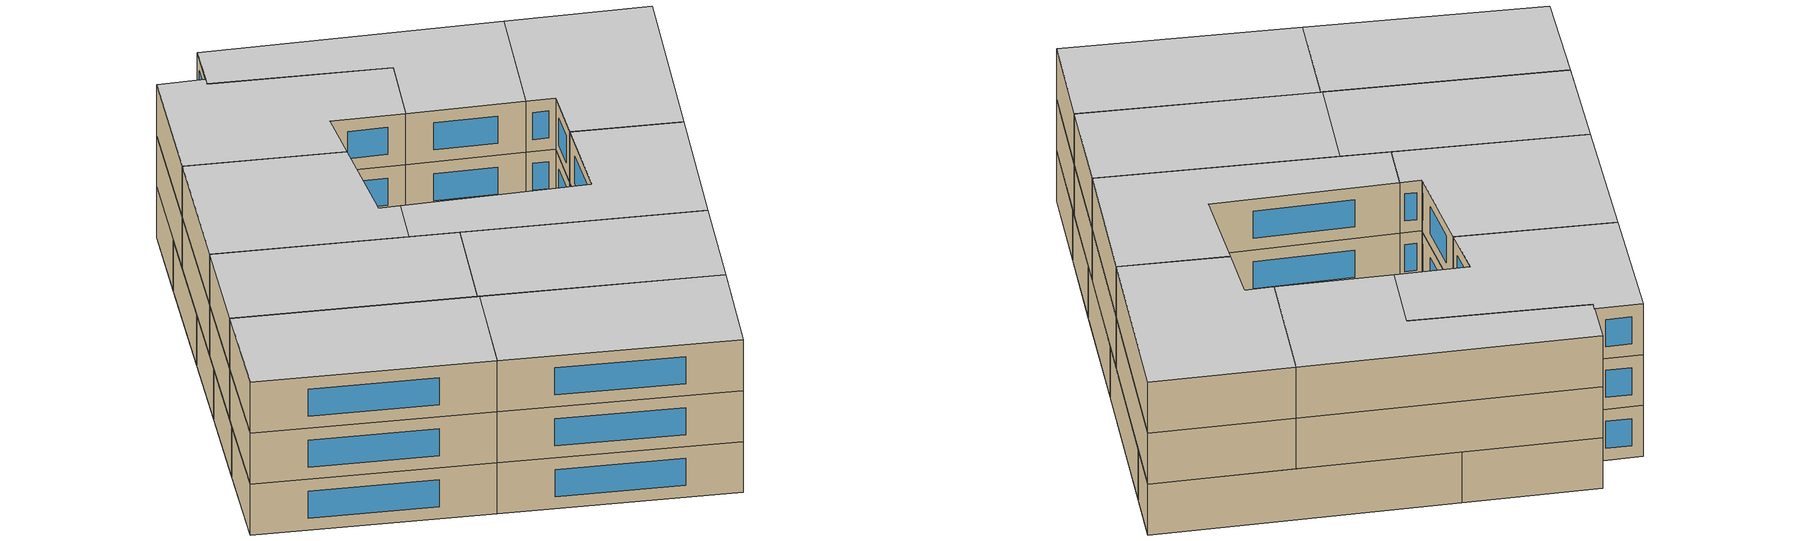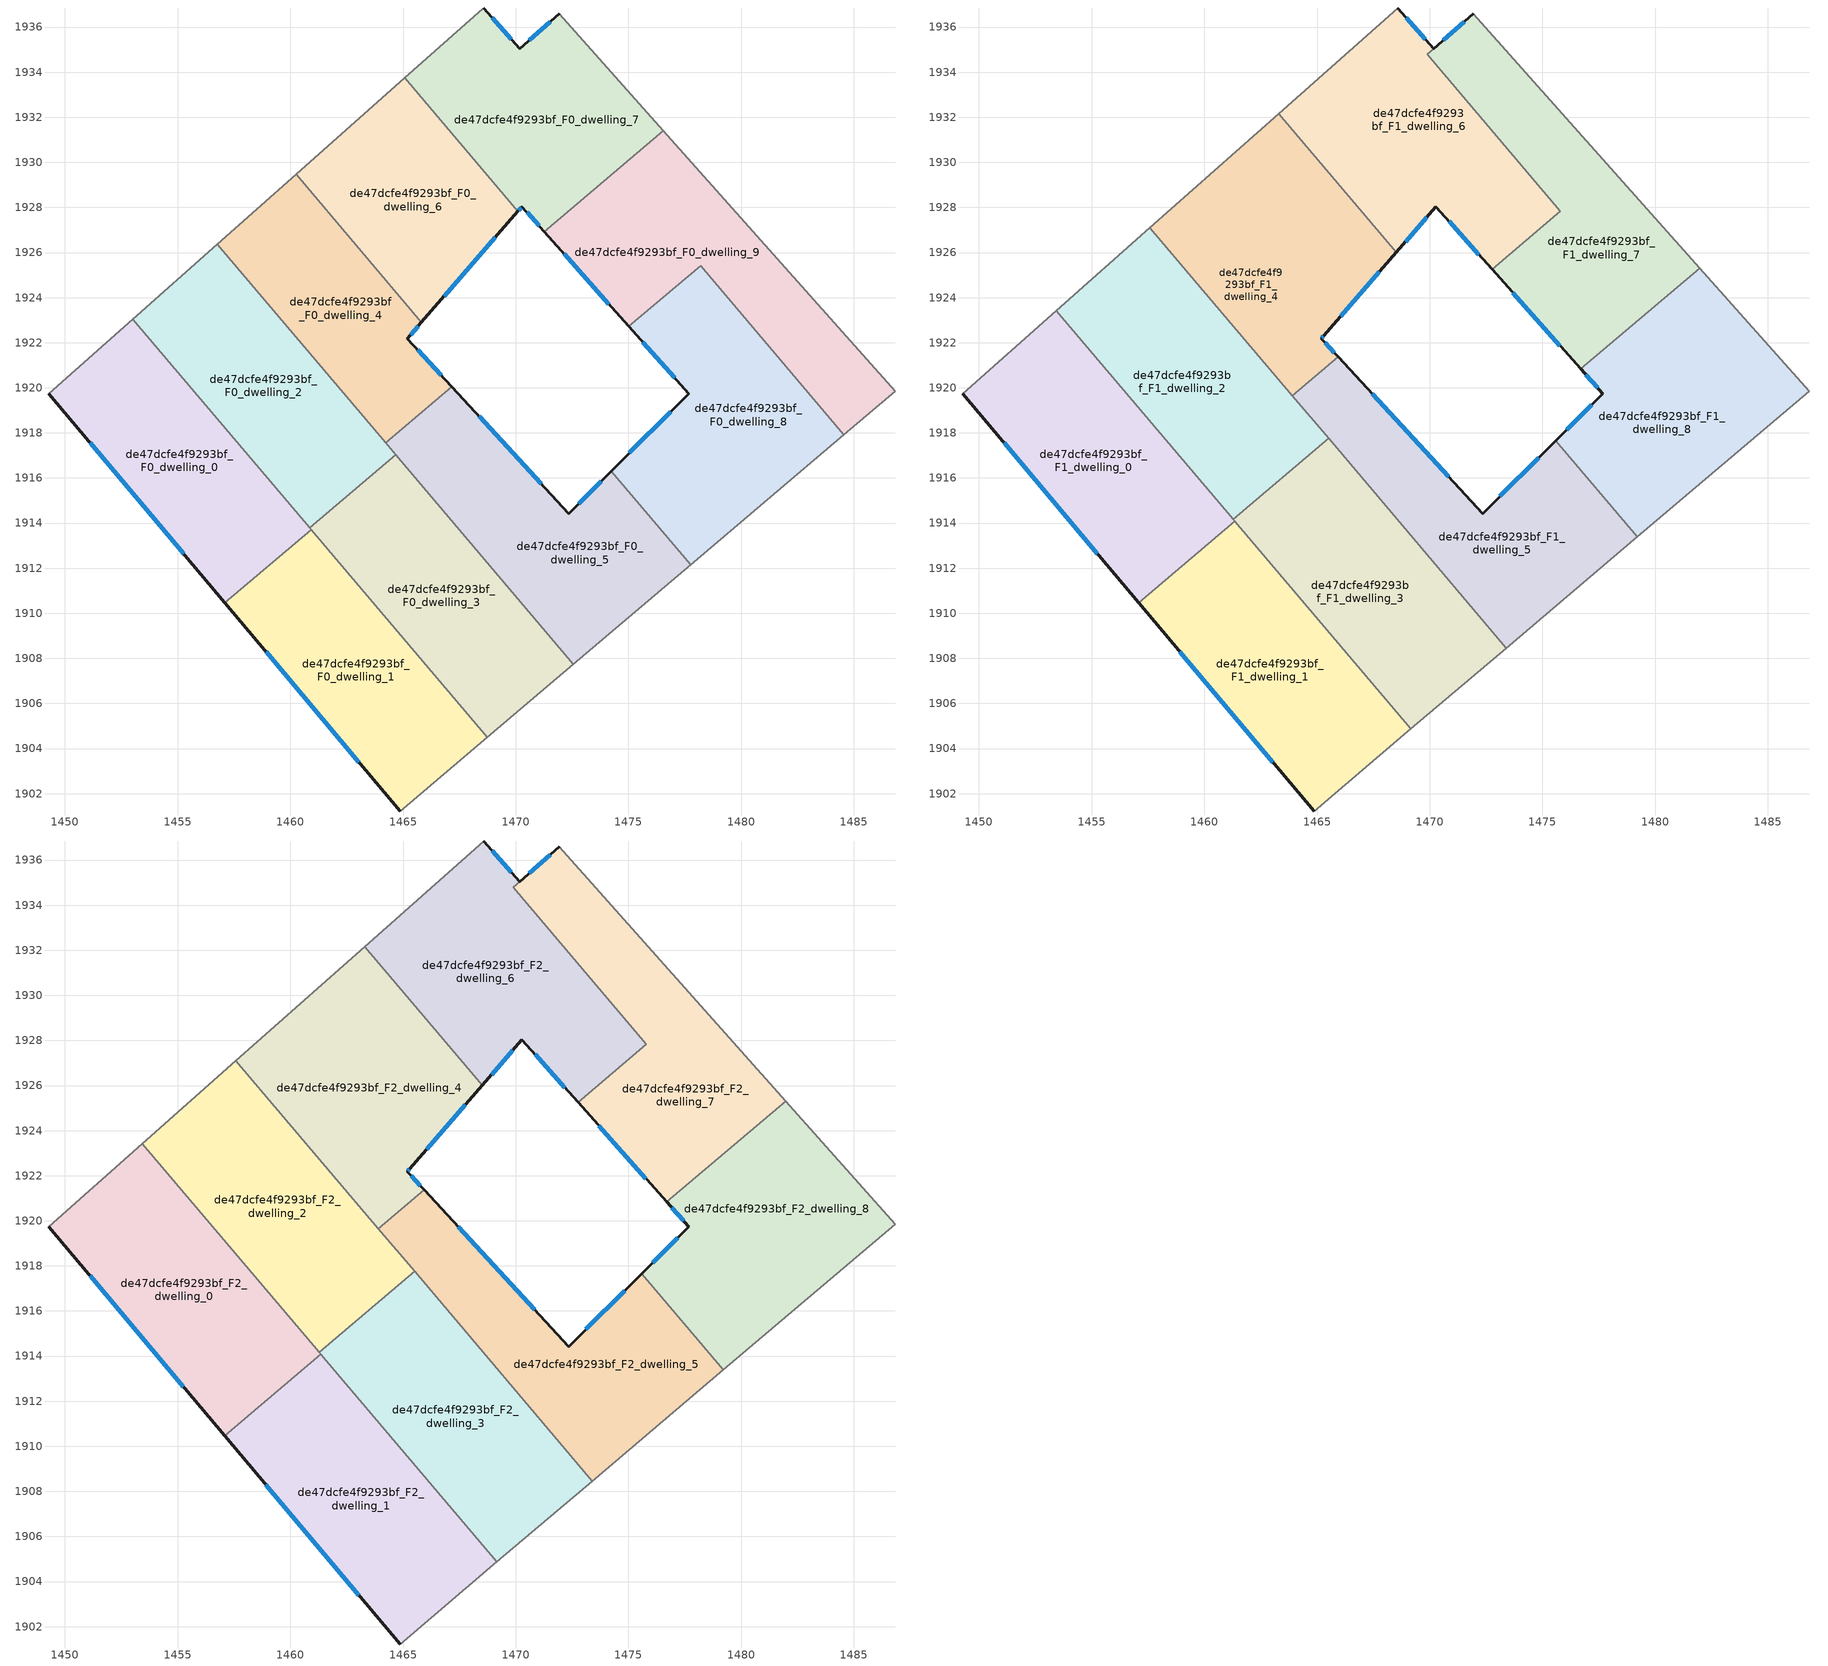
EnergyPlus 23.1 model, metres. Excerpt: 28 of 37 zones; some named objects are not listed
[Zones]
de47dcfe4f9293bf_F0_dwelling_0
 floor ground (EU_floor_Construction): 1453.02,1923.05 1460.93,1913.71 1457.1,1910.47 1449.3,1919.74 z0
 wall outside (EU_wall_Construction): 1449.3,1919.74 1457.1,1910.47 z0:3
 wall to de47dcfe4f9293bf_F0_dwelling_1 (EU_wall_Construction): 1457.1,1910.47 1460.93,1913.71 z0:3
 wall adiabatic (EU_wall_Construction): 1453.02,1923.05 1449.3,1919.74 z0:3
 wall to de47dcfe4f9293bf_F0_dwelling_2 (EU_wall_Construction): 1460.86,1913.8 1453.02,1923.05 z0:3
 wall to de47dcfe4f9293bf_F0_dwelling_3 (EU_wall_Construction): 1460.93,1913.71 1460.86,1913.8 z0:3
 window (EU_Window_Construction): 1451.13,1917.57 1455.27,1912.64 z0.7:2.3
de47dcfe4f9293bf_F0_dwelling_1
 floor ground (EU_floor_Construction): 1460.93,1913.71 1468.74,1904.51 1464.87,1901.23 1457.1,1910.47 z0
 wall outside (EU_wall_Construction): 1457.1,1910.47 1464.87,1901.23 z0:3
 wall adiabatic (EU_wall_Construction): 1464.87,1901.23 1468.74,1904.51 z0:3
 wall to de47dcfe4f9293bf_F0_dwelling_3 (EU_wall_Construction): 1468.74,1904.51 1460.93,1913.71 z0:3
 window (EU_Window_Construction): 1458.93,1908.3 1463.05,1903.4 z0.7:2.3
de47dcfe4f9293bf_F0_dwelling_2
 floor ground (EU_floor_Construction): 1456.76,1926.37 1464.67,1917.03 1460.86,1913.8 1453.02,1923.05 z0
 wall to de47dcfe4f9293bf_F0_dwelling_3 (EU_wall_Construction): 1460.86,1913.8 1464.67,1917.03 z0:3
 wall adiabatic (EU_wall_Construction): 1456.76,1926.37 1453.02,1923.05 z0:3
 wall to de47dcfe4f9293bf_F0_dwelling_4 (EU_wall_Construction): 1464.22,1917.56 1456.76,1926.37 z0:3
 wall to de47dcfe4f9293bf_F0_dwelling_5 (EU_wall_Construction): 1464.67,1917.03 1464.22,1917.56 z0:3
de47dcfe4f9293bf_F0_dwelling_3
 floor ground (EU_floor_Construction): 1464.67,1917.03 1472.55,1907.74 1468.74,1904.51 1460.86,1913.8 z0
 wall adiabatic (EU_wall_Construction): 1468.74,1904.51 1472.55,1907.74 z0:3
 wall to de47dcfe4f9293bf_F0_dwelling_5 (EU_wall_Construction): 1472.55,1907.74 1464.67,1917.03 z0:3
de47dcfe4f9293bf_F0_dwelling_4
 floor ground (EU_floor_Construction): 1465.82,1922.91 1465.19,1922.18 1467.16,1920.05 1464.22,1917.57 1456.76,1926.37 1460.26,1929.47 z0
 wall outside (EU_wall_Construction): 1467.16,1920.05 1465.19,1922.18 1465.82,1922.91 z0:3
 wall to de47dcfe4f9293bf_F0_dwelling_5 (EU_wall_Construction): 1464.22,1917.57 1467.16,1920.05 z0:3
 wall adiabatic (EU_wall_Construction): 1460.26,1929.47 1456.76,1926.37 z0:3
 wall to de47dcfe4f9293bf_F0_dwelling_6 (EU_wall_Construction): 1465.82,1922.91 1460.26,1929.47 z0:3
 window (EU_Window_Construction): 1465.34,1922.35 1465.67,1922.74 / 1466.69,1920.55 1465.65,1921.68 z0.7:2.3
de47dcfe4f9293bf_F0_dwelling_5
 floor ground (EU_floor_Construction): 1474.23,1916.31 1477.76,1912.16 1472.55,1907.74 1464.22,1917.57 1467.16,1920.05 1472.34,1914.42 z0
 wall outside (EU_wall_Construction): 1474.23,1916.31 1472.34,1914.42 1467.16,1920.05 z0:3
 wall to de47dcfe4f9293bf_F0_dwelling_8 (EU_wall_Construction): 1477.76,1912.16 1474.23,1916.31 z0:3
 wall adiabatic (EU_wall_Construction): 1472.55,1907.74 1477.76,1912.16 z0:3
 window (EU_Window_Construction): 1471.12,1915.74 1468.37,1918.73 / 1473.79,1915.87 1472.79,1914.87 z0.7:2.3
de47dcfe4f9293bf_F0_dwelling_6
 floor ground (EU_floor_Construction): 1465.08,1933.75 1470.1,1927.83 1465.82,1922.91 1460.26,1929.47 z0
 wall outside (EU_wall_Construction): 1465.82,1922.91 1470.1,1927.83 z0:3
 wall to de47dcfe4f9293bf_F0_dwelling_7 (EU_wall_Construction): 1470.1,1927.83 1465.08,1933.75 z0:3
 wall adiabatic (EU_wall_Construction): 1465.08,1933.75 1460.26,1929.47 z0:3
 window (EU_Window_Construction): 1466.82,1924.07 1469.09,1926.68 z0.7:2.3
 ceiling adiabatic (EU_roof_Construction): 1465.82,1922.91 1470.1,1927.83 1465.08,1933.75 1460.26,1929.47 z3
de47dcfe4f9293bf_F0_dwelling_7
 floor ground (EU_floor_Construction): 1471.93,1936.59 1476.55,1931.4 1471.27,1926.93 1470.28,1928.04 1470.1,1927.83 1465.08,1933.75 1468.54,1936.81 1468.57,1936.84 1470.19,1935.05 z0
 wall outside (EU_wall_Construction): 1471.93,1936.59 1470.19,1935.05 1468.57,1936.84 / 1470.1,1927.83 1470.28,1928.04 1471.27,1926.93 z0:3
 wall adiabatic (EU_wall_Construction): 1468.57,1936.84 1468.54,1936.81 1465.08,1933.75 / 1476.55,1931.4 1471.93,1936.59 z0:3
 wall to de47dcfe4f9293bf_F0_dwelling_9 (EU_wall_Construction): 1471.27,1926.93 1476.55,1931.4 z0:3
 window (EU_Window_Construction): 1469.81,1935.47 1468.95,1936.42 / 1471.52,1936.23 1470.6,1935.41 / 1470.51,1927.78 1471.04,1927.19 / 1470.14,1927.88 1470.23,1927.99 z0.7:2.3
de47dcfe4f9293bf_F0_dwelling_8
 floor ground (EU_floor_Construction): 1478.2,1925.42 1484.55,1917.92 1477.76,1912.16 1474.23,1916.31 1477.67,1919.74 1475.02,1922.72 z0
 wall outside (EU_wall_Construction): 1475.02,1922.72 1477.67,1919.74 1474.23,1916.31 z0:3
 wall to de47dcfe4f9293bf_F0_dwelling_9 (EU_wall_Construction): 1484.55,1917.92 1478.2,1925.42 1475.02,1922.72 z0:3
 wall adiabatic (EU_wall_Construction): 1477.76,1912.16 1484.55,1917.92 z0:3
 window (EU_Window_Construction): 1475.64,1922.02 1477.05,1920.44 / 1476.87,1918.93 1475.04,1917.12 z0.7:2.3
de47dcfe4f9293bf_F0_dwelling_9
 floor ground (EU_floor_Construction): 1476.55,1931.4 1486.82,1919.84 1484.55,1917.92 1478.2,1925.42 1475.02,1922.72 1471.27,1926.93 z0
 wall outside (EU_wall_Construction): 1471.27,1926.93 1475.02,1922.72 z0:3
 wall adiabatic (EU_wall_Construction): 1484.55,1917.92 1486.82,1919.84 1476.55,1931.4 z0:3
 window (EU_Window_Construction): 1472.15,1925.94 1474.14,1923.71 z0.7:2.3
de47dcfe4f9293bf_F1_dwelling_0
 floor to de47dcfe4f9293bf_F0_dwelling_0 (EU_floor_Construction): 1453.02,1923.05 1460.93,1913.72 1457.1,1910.47 1449.3,1919.74 z3
 floor to de47dcfe4f9293bf_F0_dwelling_2 (EU_floor_Construction): 1453.44,1923.42 1461.29,1914.16 1460.86,1913.8 1453.02,1923.05 z3
 floor to de47dcfe4f9293bf_F0_dwelling_3 (EU_floor_Construction): 1461.29,1914.16 1461.35,1914.08 1460.93,1913.72 1460.86,1913.8 z3
 wall outside (EU_wall_Construction): 1449.3,1919.74 1457.1,1910.47 z3:6
 wall to de47dcfe4f9293bf_F1_dwelling_1 (EU_wall_Construction): 1457.1,1910.47 1461.35,1914.08 z3:6
 wall adiabatic (EU_wall_Construction): 1453.44,1923.42 1449.3,1919.74 z3:6
 wall to de47dcfe4f9293bf_F1_dwelling_2 (EU_wall_Construction): 1461.28,1914.17 1453.44,1923.42 z3:6
 wall to de47dcfe4f9293bf_F1_dwelling_3 (EU_wall_Construction): 1461.35,1914.08 1461.28,1914.17 z3:6
 window (EU_Window_Construction): 1451.13,1917.57 1455.26,1912.65 z3.7:5.3
de47dcfe4f9293bf_F1_dwelling_1
 floor to de47dcfe4f9293bf_F0_dwelling_1 (EU_floor_Construction): 1460.93,1913.71 1468.74,1904.51 1464.87,1901.23 1457.1,1910.47 z3
 floor to de47dcfe4f9293bf_F0_dwelling_3 (EU_floor_Construction): 1461.35,1914.08 1469.16,1904.87 1468.74,1904.51 1460.93,1913.72 z3
 wall outside (EU_wall_Construction): 1457.1,1910.47 1464.87,1901.23 z3:6
 wall adiabatic (EU_wall_Construction): 1464.87,1901.23 1469.16,1904.87 z3:6
 wall to de47dcfe4f9293bf_F1_dwelling_3 (EU_wall_Construction): 1469.16,1904.87 1461.35,1914.08 z3:6
 window (EU_Window_Construction): 1458.92,1908.3 1463.04,1903.4 z3.7:5.3
de47dcfe4f9293bf_F1_dwelling_2
 floor to de47dcfe4f9293bf_F0_dwelling_2 (EU_floor_Construction): 1456.76,1926.37 1464.67,1917.04 1461.28,1914.17 1453.44,1923.42 z3
 floor to de47dcfe4f9293bf_F0_dwelling_4 (EU_floor_Construction): 1457.59,1927.1 1465.07,1918.28 1464.22,1917.57 1456.76,1926.37 z3
 floor to de47dcfe4f9293bf_F0_dwelling_5 (EU_floor_Construction): 1465.07,1918.28 1465.51,1917.76 1464.67,1917.04 1464.22,1917.57 z3
 wall to de47dcfe4f9293bf_F1_dwelling_3 (EU_wall_Construction): 1461.28,1914.17 1465.51,1917.76 z3:6
 wall adiabatic (EU_wall_Construction): 1457.59,1927.1 1453.44,1923.42 z3:6
 wall to de47dcfe4f9293bf_F1_dwelling_4 (EU_wall_Construction): 1463.91,1919.65 1457.59,1927.1 z3:6
 wall to de47dcfe4f9293bf_F1_dwelling_5 (EU_wall_Construction): 1465.51,1917.76 1463.91,1919.65 z3:6
de47dcfe4f9293bf_F1_dwelling_3
 floor to de47dcfe4f9293bf_F0_dwelling_3 (EU_floor_Construction): 1464.67,1917.03 1472.55,1907.74 1469.16,1904.87 1461.29,1914.16 z3
 floor to de47dcfe4f9293bf_F0_dwelling_5 (EU_floor_Construction): 1465.51,1917.76 1473.4,1908.46 1472.55,1907.74 1464.67,1917.04 z3
 wall adiabatic (EU_wall_Construction): 1469.16,1904.87 1473.4,1908.46 z3:6
 wall to de47dcfe4f9293bf_F1_dwelling_5 (EU_wall_Construction): 1473.4,1908.46 1465.51,1917.76 z3:6
de47dcfe4f9293bf_F1_dwelling_4
 floor to de47dcfe4f9293bf_F0_dwelling_4 (EU_floor_Construction): 1460.26,1929.47 1465.82,1922.91 1465.19,1922.18 1465.94,1921.37 1463.91,1919.65 1457.59,1927.1 z3
 floor adiabatic (EU_floor_Construction): 1463.29,1932.16 1468.51,1926.01 1465.82,1922.91 1460.26,1929.47 z3
 wall outside (EU_wall_Construction): 1465.94,1921.37 1465.19,1922.18 1465.3,1922.31 1468.51,1926.01 z3:6
 wall to de47dcfe4f9293bf_F1_dwelling_6 (EU_wall_Construction): 1468.51,1926.01 1463.29,1932.16 z3:6
 wall to de47dcfe4f9293bf_F1_dwelling_5 (EU_wall_Construction): 1463.91,1919.65 1465.94,1921.37 z3:6
 wall adiabatic (EU_wall_Construction): 1463.29,1932.16 1457.59,1927.1 z3:6
 window (EU_Window_Construction): 1466.05,1923.18 1467.76,1925.14 / 1465.21,1922.21 1465.27,1922.28 / 1465.76,1921.56 1465.36,1921.99 z3.7:5.3
de47dcfe4f9293bf_F1_dwelling_5
 floor to de47dcfe4f9293bf_F0_dwelling_5 (EU_floor_Construction): 1474.23,1916.31 1477.76,1912.16 1473.4,1908.46 1465.07,1918.28 1467.15,1920.05 1472.34,1914.42 z3
 floor to de47dcfe4f9293bf_F0_dwelling_8 (EU_floor_Construction): 1475.59,1917.66 1479.21,1913.39 1477.76,1912.16 1474.23,1916.31 z3
 floor to de47dcfe4f9293bf_F0_dwelling_4 (EU_floor_Construction): 1465.94,1921.37 1467.15,1920.05 1465.07,1918.28 1463.91,1919.65 z3
 wall outside (EU_wall_Construction): 1475.59,1917.66 1472.34,1914.42 1465.94,1921.37 z3:6
 wall to de47dcfe4f9293bf_F1_dwelling_8 (EU_wall_Construction): 1479.21,1913.39 1475.59,1917.66 z3:6
 wall adiabatic (EU_wall_Construction): 1473.4,1908.46 1479.21,1913.39 z3:6
 window (EU_Window_Construction): 1470.84,1916.05 1467.44,1919.74 / 1474.82,1916.9 1473.1,1915.18 z3.7:5.3
de47dcfe4f9293bf_F1_dwelling_6
 floor to de47dcfe4f9293bf_F0_dwelling_7 (EU_floor_Construction): 1470.19,1935.05 1469.9,1934.79 1474.34,1929.53 1471.27,1926.93 1470.28,1928.04 1470.1,1927.83 1465.08,1933.75 1468.57,1936.84 z3
 floor to de47dcfe4f9293bf_F0_dwelling_9 (EU_floor_Construction): 1474.34,1929.53 1475.79,1927.82 1472.76,1925.25 1471.27,1926.93 z3
 floor adiabatic (EU_floor_Construction): 1465.08,1933.75 1470.1,1927.83 1468.51,1926.01 1463.29,1932.16 z3
 wall outside (EU_wall_Construction): 1470.19,1935.05 1468.57,1936.84 / 1468.51,1926.01 1470.28,1928.04 1472.76,1925.25 z3:6
 wall adiabatic (EU_wall_Construction): 1468.57,1936.84 1463.29,1932.16 z3:6
 wall to de47dcfe4f9293bf_F1_dwelling_7 (EU_wall_Construction): 1475.8,1927.83 1469.9,1934.79 1470.19,1935.05 / 1472.76,1925.25 1475.79,1927.82 z3:6
 window (EU_Window_Construction): 1469.81,1935.47 1468.95,1936.42 / 1470.86,1927.39 1472.18,1925.91 / 1468.92,1926.48 1469.86,1927.56 z3.7:5.3
de47dcfe4f9293bf_F1_dwelling_7
 floor to de47dcfe4f9293bf_F0_dwelling_7 (EU_floor_Construction): 1471.93,1936.59 1476.55,1931.4 1474.34,1929.53 1469.9,1934.79 z3
 floor to de47dcfe4f9293bf_F0_dwelling_9 (EU_floor_Construction): 1476.55,1931.4 1481.97,1925.3 1479.83,1923.49 1478.2,1925.42 1475.02,1922.72 1472.76,1925.25 1475.79,1927.82 1474.34,1929.53 z3
 floor to de47dcfe4f9293bf_F0_dwelling_8 (EU_floor_Construction): 1478.2,1925.42 1479.83,1923.49 1476.7,1920.83 1475.02,1922.72 z3
 wall outside (EU_wall_Construction): 1472.76,1925.25 1476.7,1920.83 / 1471.93,1936.59 1470.19,1935.05 z3:6
 wall to de47dcfe4f9293bf_F1_dwelling_8 (EU_wall_Construction): 1476.7,1920.83 1481.97,1925.3 z3:6
 wall adiabatic (EU_wall_Construction): 1481.97,1925.3 1471.93,1936.59 z3:6
 window (EU_Window_Construction): 1473.69,1924.21 1475.77,1921.87 / 1471.52,1936.23 1470.6,1935.41 z3.7:5.3
de47dcfe4f9293bf_F1_dwelling_8
 floor to de47dcfe4f9293bf_F0_dwelling_8 (EU_floor_Construction): 1479.83,1923.49 1484.55,1917.92 1479.21,1913.39 1475.59,1917.66 1477.67,1919.74 1476.7,1920.83 z3
 floor to de47dcfe4f9293bf_F0_dwelling_9 (EU_floor_Construction): 1481.97,1925.3 1486.82,1919.84 1484.55,1917.92 1479.83,1923.49 z3
 wall outside (EU_wall_Construction): 1476.7,1920.83 1477.67,1919.74 1475.59,1917.66 z3:6
 wall adiabatic (EU_wall_Construction): 1479.21,1913.39 1486.82,1919.84 1481.97,1925.3 z3:6
 window (EU_Window_Construction): 1477.18,1919.25 1476.08,1918.15 / 1476.93,1920.58 1477.44,1920 z3.7:5.3
de47dcfe4f9293bf_F2_dwelling_0
 floor to de47dcfe4f9293bf_F1_dwelling_0 (EU_floor_Construction): 1453.44,1923.42 1461.35,1914.08 1457.1,1910.47 1449.3,1919.74 z6
 wall outside (EU_wall_Construction): 1449.3,1919.74 1457.1,1910.47 z6:9
 wall to de47dcfe4f9293bf_F2_dwelling_1 (EU_wall_Construction): 1457.1,1910.47 1461.35,1914.08 z6:9
 wall adiabatic (EU_wall_Construction): 1453.44,1923.42 1449.3,1919.74 z6:9
 wall to de47dcfe4f9293bf_F2_dwelling_2 (EU_wall_Construction): 1461.28,1914.17 1453.44,1923.42 z6:9
 wall to de47dcfe4f9293bf_F2_dwelling_3 (EU_wall_Construction): 1461.35,1914.08 1461.28,1914.17 z6:9
 window (EU_Window_Construction): 1451.13,1917.57 1455.26,1912.65 z6.7:8.3
 ceiling to de47dcfe4f9293bf_F3_dwelling_0 (EU_floor_Construction): 1461.35,1914.08 1453.44,1923.42 1449.3,1919.74 1457.1,1910.47 z9
de47dcfe4f9293bf_F2_dwelling_1
 floor to de47dcfe4f9293bf_F1_dwelling_1 (EU_floor_Construction): 1461.35,1914.08 1469.16,1904.87 1464.87,1901.23 1457.1,1910.47 z6
 wall outside (EU_wall_Construction): 1457.1,1910.47 1464.87,1901.23 z6:9
 wall adiabatic (EU_wall_Construction): 1464.87,1901.23 1469.16,1904.87 z6:9
 wall to de47dcfe4f9293bf_F2_dwelling_3 (EU_wall_Construction): 1469.16,1904.87 1461.35,1914.08 z6:9
 window (EU_Window_Construction): 1458.92,1908.3 1463.04,1903.4 z6.7:8.3
 ceiling to de47dcfe4f9293bf_F3_dwelling_1 (EU_floor_Construction): 1469.16,1904.87 1461.35,1914.08 1457.1,1910.47 1464.87,1901.23 z9
de47dcfe4f9293bf_F2_dwelling_2
 floor to de47dcfe4f9293bf_F1_dwelling_2 (EU_floor_Construction): 1457.59,1927.1 1465.51,1917.76 1461.28,1914.17 1453.44,1923.42 z6
 wall to de47dcfe4f9293bf_F2_dwelling_3 (EU_wall_Construction): 1461.28,1914.17 1465.51,1917.76 z6:9
 wall adiabatic (EU_wall_Construction): 1457.59,1927.1 1453.44,1923.42 z6:9
 wall to de47dcfe4f9293bf_F2_dwelling_4 (EU_wall_Construction): 1463.91,1919.65 1457.59,1927.1 z6:9
 wall to de47dcfe4f9293bf_F2_dwelling_5 (EU_wall_Construction): 1465.51,1917.76 1463.91,1919.65 z6:9
 ceiling to de47dcfe4f9293bf_F3_dwelling_2 (EU_floor_Construction): 1465.51,1917.76 1457.59,1927.1 1453.44,1923.42 1461.28,1914.17 z9
de47dcfe4f9293bf_F2_dwelling_3
 floor to de47dcfe4f9293bf_F1_dwelling_3 (EU_floor_Construction): 1465.51,1917.76 1473.4,1908.46 1469.16,1904.87 1461.28,1914.17 z6
 wall adiabatic (EU_wall_Construction): 1469.16,1904.87 1473.4,1908.46 z6:9
 wall to de47dcfe4f9293bf_F2_dwelling_5 (EU_wall_Construction): 1473.4,1908.46 1465.51,1917.76 z6:9
 ceiling to de47dcfe4f9293bf_F3_dwelling_3 (EU_floor_Construction): 1473.4,1908.46 1465.51,1917.76 1461.28,1914.17 1469.16,1904.87 z9
de47dcfe4f9293bf_F2_dwelling_4
 floor to de47dcfe4f9293bf_F1_dwelling_4 (EU_floor_Construction): 1463.29,1932.16 1468.51,1926.01 1465.3,1922.31 1465.19,1922.18 1465.94,1921.37 1463.91,1919.65 1457.59,1927.1 z6
 wall outside (EU_wall_Construction): 1465.94,1921.37 1465.19,1922.18 1465.3,1922.31 1468.51,1926.01 z6:9
 wall to de47dcfe4f9293bf_F2_dwelling_6 (EU_wall_Construction): 1468.51,1926.01 1463.29,1932.16 z6:9
 wall to de47dcfe4f9293bf_F2_dwelling_5 (EU_wall_Construction): 1463.91,1919.65 1465.94,1921.37 z6:9
 wall adiabatic (EU_wall_Construction): 1463.29,1932.16 1457.59,1927.1 z6:9
 window (EU_Window_Construction): 1466.05,1923.18 1467.76,1925.14 / 1465.21,1922.21 1465.27,1922.28 / 1465.76,1921.56 1465.36,1921.99 z6.7:8.3
 ceiling to de47dcfe4f9293bf_F3_dwelling_4 (EU_floor_Construction): 1465.94,1921.37 1465.19,1922.18 1465.3,1922.31 1468.51,1926.01 1463.29,1932.16 1457.59,1927.1 1463.91,1919.65 z9
de47dcfe4f9293bf_F2_dwelling_5
 floor to de47dcfe4f9293bf_F1_dwelling_5 (EU_floor_Construction): 1475.59,1917.66 1479.21,1913.39 1473.4,1908.46 1463.91,1919.65 1465.94,1921.37 1472.34,1914.42 z6
 wall outside (EU_wall_Construction): 1475.59,1917.66 1472.34,1914.42 1465.94,1921.37 z6:9
 wall to de47dcfe4f9293bf_F2_dwelling_8 (EU_wall_Construction): 1479.21,1913.39 1475.59,1917.66 z6:9
 wall adiabatic (EU_wall_Construction): 1473.4,1908.46 1479.21,1913.39 z6:9
 window (EU_Window_Construction): 1470.84,1916.05 1467.44,1919.74 / 1474.82,1916.9 1473.1,1915.18 z6.7:8.3
 ceiling to de47dcfe4f9293bf_F3_dwelling_5 (EU_floor_Construction): 1479.21,1913.39 1475.59,1917.66 1472.34,1914.42 1465.94,1921.37 1463.91,1919.65 1473.4,1908.46 z9
de47dcfe4f9293bf_F2_dwelling_6
 floor to de47dcfe4f9293bf_F1_dwelling_6 (EU_floor_Construction): 1470.19,1935.05 1469.9,1934.79 1475.8,1927.83 1472.76,1925.25 1470.28,1928.04 1468.51,1926.01 1463.29,1932.16 1468.57,1936.84 z6
 wall outside (EU_wall_Construction): 1470.19,1935.05 1468.57,1936.84 / 1468.51,1926.01 1470.28,1928.04 1472.76,1925.25 z6:9
 wall adiabatic (EU_wall_Construction): 1468.57,1936.84 1463.29,1932.16 z6:9
 wall to de47dcfe4f9293bf_F2_dwelling_7 (EU_wall_Construction): 1475.8,1927.83 1469.9,1934.79 1470.19,1935.05 / 1472.76,1925.25 1475.79,1927.82 z6:9
 window (EU_Window_Construction): 1469.81,1935.47 1468.95,1936.42 / 1470.86,1927.39 1472.18,1925.91 / 1468.92,1926.48 1469.86,1927.56 z6.7:8.3
 ceiling to de47dcfe4f9293bf_F3_dwelling_6 (EU_floor_Construction): 1475.8,1927.83 1469.9,1934.79 1470.19,1935.05 1468.57,1936.84 1463.29,1932.16 1468.51,1926.01 1470.28,1928.04 1472.76,1925.25 z9
de47dcfe4f9293bf_F2_dwelling_7
 floor to de47dcfe4f9293bf_F1_dwelling_7 (EU_floor_Construction): 1471.93,1936.59 1481.97,1925.3 1476.7,1920.83 1472.76,1925.25 1475.8,1927.83 1469.9,1934.79 z6
 wall outside (EU_wall_Construction): 1472.76,1925.25 1476.7,1920.83 / 1471.93,1936.59 1470.19,1935.05 z6:9
 wall to de47dcfe4f9293bf_F2_dwelling_8 (EU_wall_Construction): 1476.7,1920.83 1481.97,1925.3 z6:9
 wall adiabatic (EU_wall_Construction): 1481.97,1925.3 1471.93,1936.59 z6:9
 window (EU_Window_Construction): 1473.69,1924.21 1475.77,1921.87 / 1471.52,1936.23 1470.6,1935.41 z6.7:8.3
 ceiling to de47dcfe4f9293bf_F3_dwelling_7 (EU_floor_Construction): 1481.97,1925.3 1471.93,1936.59 1469.9,1934.79 1475.8,1927.83 1472.76,1925.25 1476.7,1920.83 z9
de47dcfe4f9293bf_F2_dwelling_8
 floor to de47dcfe4f9293bf_F1_dwelling_8 (EU_floor_Construction): 1481.97,1925.3 1486.82,1919.84 1479.21,1913.39 1475.59,1917.66 1477.67,1919.74 1476.7,1920.83 z6
 wall outside (EU_wall_Construction): 1476.7,1920.83 1477.67,1919.74 1475.59,1917.66 z6:9
 wall adiabatic (EU_wall_Construction): 1479.21,1913.39 1486.82,1919.84 1481.97,1925.3 z6:9
 window (EU_Window_Construction): 1477.18,1919.25 1476.08,1918.15 / 1476.93,1920.58 1477.44,1920 z6.7:8.3
 ceiling to de47dcfe4f9293bf_F3_dwelling_8 (EU_floor_Construction): 1486.82,1919.84 1481.97,1925.3 1476.7,1920.83 1477.67,1919.74 1475.59,1917.66 1479.21,1913.39 z9
[Building]
EU S2 Campaign: North Axis=0; Terrain=City; Solar Distribution=FullExterior
[Site:Location]
Budapest.Ferenc.Liszt.Intl.AP: Latitude=47.437; Longitude=19.256; Time Zone=1; Elevation=185
[SizingPeriod:WeatherFileDays]
AnnualSizingPeriod: Begin Month=1; Begin Day of Month=1; End Month=12; End Day of Month=31; Day of Week for Start Day=Monday; Use Weather File Daylight Saving Period=No; Use Weather File Rain and Snow Indicators=No
[MATERIAL]
EU_InternalMass_Material: Roughness=MediumRough; Thickness=0.1; Conductivity=1; Density=1800; Specific Heat=900; Thermal Absorptance=0.9; Solar Absorptance=0.7; Visible Absorptance=0.7
[MATERIAL:NOMASS] Roughness=MediumRough; Thermal Absorptance=0.9; Solar Absorptance=0.7; Visible Absorptance=0.7
Name | Thermal Resistance
EU_wall_NoMass | 0.832559
EU_roof_NoMass | 1.39638
EU_floor_NoMass | 0.872794
[WINDOWMATERIAL:SIMPLEGLAZINGSYSTEM]
EU_Window_SimpleGlazing: UFactor=2.79869; Solar Heat Gain Coefficient=0.75; Visible Transmittance=0.75
[CONSTRUCTION]
EU_wall_Construction: EU_wall_NoMass
EU_roof_Construction: EU_roof_NoMass
EU_floor_Construction: EU_floor_NoMass
EU_Window_Construction: EU_Window_SimpleGlazing
EU_InternalMass_Construction: EU_InternalMass_Material
[ZONE] Type=1; Multiplier=1; Ceiling Height=autocalculate; Floor Area=autocalculate; Part of Total Floor Area=Yes
Name | Volume
de47dcfe4f9293bf_F0_dwelling_0 | 182.718
de47dcfe4f9293bf_F1_dwelling_0; de47dcfe4f9293bf_F2_dwelling_0 | 203.008
de47dcfe4f9293bf_F0_dwelling_1 | 182.723
de47dcfe4f9293bf_F1_dwelling_1; de47dcfe4f9293bf_F2_dwelling_1 | 203.01
de47dcfe4f9293bf_F0_dwelling_2 | 182.68
de47dcfe4f9293bf_F1_dwelling_2; de47dcfe4f9293bf_F2_dwelling_2 | 203.005
de47dcfe4f9293bf_F0_dwelling_3 | 182.694
de47dcfe4f9293bf_F1_dwelling_3; de47dcfe4f9293bf_F2_dwelling_3 | 202.99
de47dcfe4f9293bf_F0_dwelling_4 | 154.577
de47dcfe4f9293bf_F1_dwelling_4; de47dcfe4f9293bf_F2_dwelling_4; de47dcfe4f9293bf_F1_dwelling_8; de47dcfe4f9293bf_F2_dwelling_8 | 203.015
de47dcfe4f9293bf_F0_dwelling_5 | 199.726
de47dcfe4f9293bf_F1_dwelling_5; de47dcfe4f9293bf_F2_dwelling_5 | 203
de47dcfe4f9293bf_F0_dwelling_6 | 158.075
de47dcfe4f9293bf_F1_dwelling_6; de47dcfe4f9293bf_F2_dwelling_6 | 205.585
de47dcfe4f9293bf_F0_dwelling_7 | 180.089
de47dcfe4f9293bf_F1_dwelling_7 | 200.491
de47dcfe4f9293bf_F2_dwelling_7 | 200.421
de47dcfe4f9293bf_F0_dwelling_8 | 202.625
de47dcfe4f9293bf_F0_dwelling_9 | 201.167
[INTERNALMASS] Construction=EU_InternalMass_Construction
Name | Zone or ZoneList | Surface Area
de47dcfe4f9293bf_F0_dwelling_0_EU_InternalMass | de47dcfe4f9293bf_F0_dwelling_0 | 60.9066
de47dcfe4f9293bf_F0_dwelling_1_EU_InternalMass | de47dcfe4f9293bf_F0_dwelling_1 | 60.9076
de47dcfe4f9293bf_F0_dwelling_2_EU_InternalMass | de47dcfe4f9293bf_F0_dwelling_2 | 60.893
de47dcfe4f9293bf_F0_dwelling_3_EU_InternalMass | de47dcfe4f9293bf_F0_dwelling_3 | 60.8984
de47dcfe4f9293bf_F0_dwelling_4_EU_InternalMass | de47dcfe4f9293bf_F0_dwelling_4 | 51.526
de47dcfe4f9293bf_F0_dwelling_5_EU_InternalMass | de47dcfe4f9293bf_F0_dwelling_5 | 66.5744
de47dcfe4f9293bf_F0_dwelling_6_EU_InternalMass | de47dcfe4f9293bf_F0_dwelling_6 | 52.6956
de47dcfe4f9293bf_F0_dwelling_7_EU_InternalMass | de47dcfe4f9293bf_F0_dwelling_7 | 60.0245
de47dcfe4f9293bf_F0_dwelling_8_EU_InternalMass | de47dcfe4f9293bf_F0_dwelling_8 | 67.539
de47dcfe4f9293bf_F0_dwelling_9_EU_InternalMass | de47dcfe4f9293bf_F0_dwelling_9 | 67.0556
de47dcfe4f9293bf_F1_dwelling_0_EU_InternalMass | de47dcfe4f9293bf_F1_dwelling_0 | 67.6688
de47dcfe4f9293bf_F1_dwelling_1_EU_InternalMass | de47dcfe4f9293bf_F1_dwelling_1 | 67.669
de47dcfe4f9293bf_F1_dwelling_2_EU_InternalMass | de47dcfe4f9293bf_F1_dwelling_2 | 67.6657
de47dcfe4f9293bf_F1_dwelling_3_EU_InternalMass | de47dcfe4f9293bf_F1_dwelling_3 | 67.6628
de47dcfe4f9293bf_F1_dwelling_4_EU_InternalMass | de47dcfe4f9293bf_F1_dwelling_4 | 67.6693
de47dcfe4f9293bf_F1_dwelling_5_EU_InternalMass | de47dcfe4f9293bf_F1_dwelling_5 | 67.6708
de47dcfe4f9293bf_F1_dwelling_6_EU_InternalMass | de47dcfe4f9293bf_F1_dwelling_6 | 68.5271
de47dcfe4f9293bf_F1_dwelling_7_EU_InternalMass | de47dcfe4f9293bf_F1_dwelling_7 | 66.8078
de47dcfe4f9293bf_F1_dwelling_8_EU_InternalMass | de47dcfe4f9293bf_F1_dwelling_8 | 67.6702
de47dcfe4f9293bf_F2_dwelling_0_EU_InternalMass | de47dcfe4f9293bf_F2_dwelling_0 | 67.6688
de47dcfe4f9293bf_F2_dwelling_1_EU_InternalMass | de47dcfe4f9293bf_F2_dwelling_1 | 67.669
de47dcfe4f9293bf_F2_dwelling_2_EU_InternalMass | de47dcfe4f9293bf_F2_dwelling_2 | 67.6657
de47dcfe4f9293bf_F2_dwelling_3_EU_InternalMass | de47dcfe4f9293bf_F2_dwelling_3 | 67.6628
de47dcfe4f9293bf_F2_dwelling_4_EU_InternalMass | de47dcfe4f9293bf_F2_dwelling_4 | 67.6693
de47dcfe4f9293bf_F2_dwelling_5_EU_InternalMass | de47dcfe4f9293bf_F2_dwelling_5 | 67.6708
de47dcfe4f9293bf_F2_dwelling_6_EU_InternalMass | de47dcfe4f9293bf_F2_dwelling_6 | 68.5271
de47dcfe4f9293bf_F2_dwelling_7_EU_InternalMass | de47dcfe4f9293bf_F2_dwelling_7 | 66.8078
de47dcfe4f9293bf_F2_dwelling_8_EU_InternalMass | de47dcfe4f9293bf_F2_dwelling_8 | 67.6702
[OTHEREQUIPMENT] Fuel Type=Electricity; Design Level Calculation Method=Watts/Area; Power per Zone Floor Area=1; Fraction Latent=0; Fraction Radiant=0; Fraction Lost=0; Carbon Dioxide Generation Rate=0; EndUse Subcategory=EU_Step8_InternalGains
Name | Zone or ZoneList or Space or SpaceList | Schedule
EU_Step8_InternalGain_de47dcfe4f9293bf_F0_dwelling_0_f000 | de47dcfe4f9293bf_F0_dwelling_0 | EU_Step8_GainSchedule_de47dcfe4f9293bf_F0_dwelling_0_f000
EU_Step8_InternalGain_de47dcfe4f9293bf_F0_dwelling_1_f000 | de47dcfe4f9293bf_F0_dwelling_1 | EU_Step8_GainSchedule_de47dcfe4f9293bf_F0_dwelling_1_f000
EU_Step8_InternalGain_de47dcfe4f9293bf_F0_dwelling_2_f000 | de47dcfe4f9293bf_F0_dwelling_2 | EU_Step8_GainSchedule_de47dcfe4f9293bf_F0_dwelling_2_f000
EU_Step8_InternalGain_de47dcfe4f9293bf_F0_dwelling_3_f000 | de47dcfe4f9293bf_F0_dwelling_3 | EU_Step8_GainSchedule_de47dcfe4f9293bf_F0_dwelling_3_f000
EU_Step8_InternalGain_de47dcfe4f9293bf_F0_dwelling_4_f000 | de47dcfe4f9293bf_F0_dwelling_4 | EU_Step8_GainSchedule_de47dcfe4f9293bf_F0_dwelling_4_f000
EU_Step8_InternalGain_de47dcfe4f9293bf_F0_dwelling_5_f000 | de47dcfe4f9293bf_F0_dwelling_5 | EU_Step8_GainSchedule_de47dcfe4f9293bf_F0_dwelling_5_f000
EU_Step8_InternalGain_de47dcfe4f9293bf_F0_dwelling_6_f000 | de47dcfe4f9293bf_F0_dwelling_6 | EU_Step8_GainSchedule_de47dcfe4f9293bf_F0_dwelling_6_f000
EU_Step8_InternalGain_de47dcfe4f9293bf_F0_dwelling_7_f000 | de47dcfe4f9293bf_F0_dwelling_7 | EU_Step8_GainSchedule_de47dcfe4f9293bf_F0_dwelling_7_f000
EU_Step8_InternalGain_de47dcfe4f9293bf_F0_dwelling_8_f000 | de47dcfe4f9293bf_F0_dwelling_8 | EU_Step8_GainSchedule_de47dcfe4f9293bf_F0_dwelling_8_f000
EU_Step8_InternalGain_de47dcfe4f9293bf_F0_dwelling_9_f000 | de47dcfe4f9293bf_F0_dwelling_9 | EU_Step8_GainSchedule_de47dcfe4f9293bf_F0_dwelling_9_f000
EU_Step8_InternalGain_de47dcfe4f9293bf_F1_dwelling_0_f000 | de47dcfe4f9293bf_F1_dwelling_0 | EU_Step8_GainSchedule_de47dcfe4f9293bf_F1_dwelling_0_f000
EU_Step8_InternalGain_de47dcfe4f9293bf_F1_dwelling_1_f000 | de47dcfe4f9293bf_F1_dwelling_1 | EU_Step8_GainSchedule_de47dcfe4f9293bf_F1_dwelling_1_f000
EU_Step8_InternalGain_de47dcfe4f9293bf_F1_dwelling_2_f000 | de47dcfe4f9293bf_F1_dwelling_2 | EU_Step8_GainSchedule_de47dcfe4f9293bf_F1_dwelling_2_f000
EU_Step8_InternalGain_de47dcfe4f9293bf_F1_dwelling_3_f000 | de47dcfe4f9293bf_F1_dwelling_3 | EU_Step8_GainSchedule_de47dcfe4f9293bf_F1_dwelling_3_f000
EU_Step8_InternalGain_de47dcfe4f9293bf_F1_dwelling_4_f000 | de47dcfe4f9293bf_F1_dwelling_4 | EU_Step8_GainSchedule_de47dcfe4f9293bf_F1_dwelling_4_f000
EU_Step8_InternalGain_de47dcfe4f9293bf_F1_dwelling_5_f000 | de47dcfe4f9293bf_F1_dwelling_5 | EU_Step8_GainSchedule_de47dcfe4f9293bf_F1_dwelling_5_f000
EU_Step8_InternalGain_de47dcfe4f9293bf_F1_dwelling_6_f000 | de47dcfe4f9293bf_F1_dwelling_6 | EU_Step8_GainSchedule_de47dcfe4f9293bf_F1_dwelling_6_f000
EU_Step8_InternalGain_de47dcfe4f9293bf_F1_dwelling_7_f000 | de47dcfe4f9293bf_F1_dwelling_7 | EU_Step8_GainSchedule_de47dcfe4f9293bf_F1_dwelling_7_f000
EU_Step8_InternalGain_de47dcfe4f9293bf_F1_dwelling_8_f000 | de47dcfe4f9293bf_F1_dwelling_8 | EU_Step8_GainSchedule_de47dcfe4f9293bf_F1_dwelling_8_f000
EU_Step8_InternalGain_de47dcfe4f9293bf_F2_dwelling_0_f000 | de47dcfe4f9293bf_F2_dwelling_0 | EU_Step8_GainSchedule_de47dcfe4f9293bf_F2_dwelling_0_f000
EU_Step8_InternalGain_de47dcfe4f9293bf_F2_dwelling_1_f000 | de47dcfe4f9293bf_F2_dwelling_1 | EU_Step8_GainSchedule_de47dcfe4f9293bf_F2_dwelling_1_f000
EU_Step8_InternalGain_de47dcfe4f9293bf_F2_dwelling_2_f000 | de47dcfe4f9293bf_F2_dwelling_2 | EU_Step8_GainSchedule_de47dcfe4f9293bf_F2_dwelling_2_f000
EU_Step8_InternalGain_de47dcfe4f9293bf_F2_dwelling_3_f000 | de47dcfe4f9293bf_F2_dwelling_3 | EU_Step8_GainSchedule_de47dcfe4f9293bf_F2_dwelling_3_f000
EU_Step8_InternalGain_de47dcfe4f9293bf_F2_dwelling_4_f000 | de47dcfe4f9293bf_F2_dwelling_4 | EU_Step8_GainSchedule_de47dcfe4f9293bf_F2_dwelling_4_f000
EU_Step8_InternalGain_de47dcfe4f9293bf_F2_dwelling_5_f000 | de47dcfe4f9293bf_F2_dwelling_5 | EU_Step8_GainSchedule_de47dcfe4f9293bf_F2_dwelling_5_f000
EU_Step8_InternalGain_de47dcfe4f9293bf_F2_dwelling_6_f000 | de47dcfe4f9293bf_F2_dwelling_6 | EU_Step8_GainSchedule_de47dcfe4f9293bf_F2_dwelling_6_f000
EU_Step8_InternalGain_de47dcfe4f9293bf_F2_dwelling_7_f000 | de47dcfe4f9293bf_F2_dwelling_7 | EU_Step8_GainSchedule_de47dcfe4f9293bf_F2_dwelling_7_f000
EU_Step8_InternalGain_de47dcfe4f9293bf_F2_dwelling_8_f000 | de47dcfe4f9293bf_F2_dwelling_8 | EU_Step8_GainSchedule_de47dcfe4f9293bf_F2_dwelling_8_f000
[ZONEVENTILATION:DESIGNFLOWRATE] Schedule=EU_AlwaysOn; Design Flow Rate Calculation Method=AirChanges/Hour; Air Changes per Hour=0.475469; Ventilation Type=Natural; Fan Pressure Rise=0; Fan Total Efficiency=1; Constant Term Coefficient=1; Temperature Term Coefficient=0; Velocity Term Coefficient=0; Velocity Squared Term Coefficient=0; Minimum Indoor Temperature=-100; Maximum Indoor Temperature=100; Delta Temperature=-100; Minimum Outdoor Temperature=-100; Maximum Outdoor Temperature=100; Maximum Wind Speed=40
Name | Zone or ZoneList or Space or SpaceList
EU_ConstantAir_de47dcfe4f9293bf_F0_dwelling_0 | de47dcfe4f9293bf_F0_dwelling_0
EU_ConstantAir_de47dcfe4f9293bf_F0_dwelling_1 | de47dcfe4f9293bf_F0_dwelling_1
EU_ConstantAir_de47dcfe4f9293bf_F0_dwelling_2 | de47dcfe4f9293bf_F0_dwelling_2
EU_ConstantAir_de47dcfe4f9293bf_F0_dwelling_3 | de47dcfe4f9293bf_F0_dwelling_3
EU_ConstantAir_de47dcfe4f9293bf_F0_dwelling_4 | de47dcfe4f9293bf_F0_dwelling_4
EU_ConstantAir_de47dcfe4f9293bf_F0_dwelling_5 | de47dcfe4f9293bf_F0_dwelling_5
EU_ConstantAir_de47dcfe4f9293bf_F0_dwelling_6 | de47dcfe4f9293bf_F0_dwelling_6
EU_ConstantAir_de47dcfe4f9293bf_F0_dwelling_7 | de47dcfe4f9293bf_F0_dwelling_7
EU_ConstantAir_de47dcfe4f9293bf_F0_dwelling_8 | de47dcfe4f9293bf_F0_dwelling_8
EU_ConstantAir_de47dcfe4f9293bf_F0_dwelling_9 | de47dcfe4f9293bf_F0_dwelling_9
EU_ConstantAir_de47dcfe4f9293bf_F1_dwelling_0 | de47dcfe4f9293bf_F1_dwelling_0
EU_ConstantAir_de47dcfe4f9293bf_F1_dwelling_1 | de47dcfe4f9293bf_F1_dwelling_1
EU_ConstantAir_de47dcfe4f9293bf_F1_dwelling_2 | de47dcfe4f9293bf_F1_dwelling_2
EU_ConstantAir_de47dcfe4f9293bf_F1_dwelling_3 | de47dcfe4f9293bf_F1_dwelling_3
EU_ConstantAir_de47dcfe4f9293bf_F1_dwelling_4 | de47dcfe4f9293bf_F1_dwelling_4
EU_ConstantAir_de47dcfe4f9293bf_F1_dwelling_5 | de47dcfe4f9293bf_F1_dwelling_5
EU_ConstantAir_de47dcfe4f9293bf_F1_dwelling_6 | de47dcfe4f9293bf_F1_dwelling_6
EU_ConstantAir_de47dcfe4f9293bf_F1_dwelling_7 | de47dcfe4f9293bf_F1_dwelling_7
EU_ConstantAir_de47dcfe4f9293bf_F1_dwelling_8 | de47dcfe4f9293bf_F1_dwelling_8
EU_ConstantAir_de47dcfe4f9293bf_F2_dwelling_0 | de47dcfe4f9293bf_F2_dwelling_0
EU_ConstantAir_de47dcfe4f9293bf_F2_dwelling_1 | de47dcfe4f9293bf_F2_dwelling_1
EU_ConstantAir_de47dcfe4f9293bf_F2_dwelling_2 | de47dcfe4f9293bf_F2_dwelling_2
EU_ConstantAir_de47dcfe4f9293bf_F2_dwelling_3 | de47dcfe4f9293bf_F2_dwelling_3
EU_ConstantAir_de47dcfe4f9293bf_F2_dwelling_4 | de47dcfe4f9293bf_F2_dwelling_4
EU_ConstantAir_de47dcfe4f9293bf_F2_dwelling_5 | de47dcfe4f9293bf_F2_dwelling_5
EU_ConstantAir_de47dcfe4f9293bf_F2_dwelling_6 | de47dcfe4f9293bf_F2_dwelling_6
EU_ConstantAir_de47dcfe4f9293bf_F2_dwelling_7 | de47dcfe4f9293bf_F2_dwelling_7
EU_ConstantAir_de47dcfe4f9293bf_F2_dwelling_8 | de47dcfe4f9293bf_F2_dwelling_8
[HVACTEMPLATE:ZONE:IDEALLOADSAIRSYSTEM] System Availability Schedule=EU_AlwaysOn; Maximum Heating Supply Air Temperature=50; Minimum Cooling Supply Air Temperature=13; Maximum Heating Supply Air Humidity Ratio=0.0156; Minimum Cooling Supply Air Humidity Ratio=0.0077; Heating Limit=NoLimit; Cooling Limit=NoLimit; Heating Availability Schedule=EU_AlwaysOn; Cooling Availability Schedule=EU_CoolingOff; Dehumidification Control Type=ConstantSensibleHeatRatio; Cooling Sensible Heat Ratio=0.7; Dehumidification Setpoint=60; Humidification Control Type=None; Humidification Setpoint=30; Outdoor Air Method=None; Outdoor Air Flow Rate per Person=0.00944; Outdoor Air Flow Rate per Zone Floor Area=0; Outdoor Air Flow Rate per Zone=0; Demand Controlled Ventilation Type=None; Outdoor Air Economizer Type=NoEconomizer; Heat Recovery Type=None; Sensible Heat Recovery Effectiveness=0.7; Latent Heat Recovery Effectiveness=0.65
Name | Template Thermostat
de47dcfe4f9293bf_F0_dwelling_0 | EU_HeatOnly_de47dcfe4f9293bf_F0_dwelling_0
de47dcfe4f9293bf_F0_dwelling_1 | EU_HeatOnly_de47dcfe4f9293bf_F0_dwelling_1
de47dcfe4f9293bf_F0_dwelling_2 | EU_HeatOnly_de47dcfe4f9293bf_F0_dwelling_2
de47dcfe4f9293bf_F0_dwelling_3 | EU_HeatOnly_de47dcfe4f9293bf_F0_dwelling_3
de47dcfe4f9293bf_F0_dwelling_4 | EU_HeatOnly_de47dcfe4f9293bf_F0_dwelling_4
de47dcfe4f9293bf_F0_dwelling_5 | EU_HeatOnly_de47dcfe4f9293bf_F0_dwelling_5
de47dcfe4f9293bf_F0_dwelling_6 | EU_HeatOnly_de47dcfe4f9293bf_F0_dwelling_6
de47dcfe4f9293bf_F0_dwelling_7 | EU_HeatOnly_de47dcfe4f9293bf_F0_dwelling_7
de47dcfe4f9293bf_F0_dwelling_8 | EU_HeatOnly_de47dcfe4f9293bf_F0_dwelling_8
de47dcfe4f9293bf_F0_dwelling_9 | EU_HeatOnly_de47dcfe4f9293bf_F0_dwelling_9
de47dcfe4f9293bf_F1_dwelling_0 | EU_HeatOnly_de47dcfe4f9293bf_F1_dwelling_0
de47dcfe4f9293bf_F1_dwelling_1 | EU_HeatOnly_de47dcfe4f9293bf_F1_dwelling_1
de47dcfe4f9293bf_F1_dwelling_2 | EU_HeatOnly_de47dcfe4f9293bf_F1_dwelling_2
de47dcfe4f9293bf_F1_dwelling_3 | EU_HeatOnly_de47dcfe4f9293bf_F1_dwelling_3
de47dcfe4f9293bf_F1_dwelling_4 | EU_HeatOnly_de47dcfe4f9293bf_F1_dwelling_4
de47dcfe4f9293bf_F1_dwelling_5 | EU_HeatOnly_de47dcfe4f9293bf_F1_dwelling_5
de47dcfe4f9293bf_F1_dwelling_6 | EU_HeatOnly_de47dcfe4f9293bf_F1_dwelling_6
de47dcfe4f9293bf_F1_dwelling_7 | EU_HeatOnly_de47dcfe4f9293bf_F1_dwelling_7
de47dcfe4f9293bf_F1_dwelling_8 | EU_HeatOnly_de47dcfe4f9293bf_F1_dwelling_8
de47dcfe4f9293bf_F2_dwelling_0 | EU_HeatOnly_de47dcfe4f9293bf_F2_dwelling_0
de47dcfe4f9293bf_F2_dwelling_1 | EU_HeatOnly_de47dcfe4f9293bf_F2_dwelling_1
de47dcfe4f9293bf_F2_dwelling_2 | EU_HeatOnly_de47dcfe4f9293bf_F2_dwelling_2
de47dcfe4f9293bf_F2_dwelling_3 | EU_HeatOnly_de47dcfe4f9293bf_F2_dwelling_3
de47dcfe4f9293bf_F2_dwelling_4 | EU_HeatOnly_de47dcfe4f9293bf_F2_dwelling_4
de47dcfe4f9293bf_F2_dwelling_5 | EU_HeatOnly_de47dcfe4f9293bf_F2_dwelling_5
de47dcfe4f9293bf_F2_dwelling_6 | EU_HeatOnly_de47dcfe4f9293bf_F2_dwelling_6
de47dcfe4f9293bf_F2_dwelling_7 | EU_HeatOnly_de47dcfe4f9293bf_F2_dwelling_7
de47dcfe4f9293bf_F2_dwelling_8 | EU_HeatOnly_de47dcfe4f9293bf_F2_dwelling_8
[SIZING:ZONE] Zone Cooling Design Supply Air Temperature Input Method=SupplyAirTemperature; Zone Cooling Design Supply Air Temperature=13; Zone Heating Design Supply Air Temperature Input Method=SupplyAirTemperature; Zone Heating Design Supply Air Temperature=50; Zone Cooling Design Supply Air Humidity Ratio=0.008; Zone Heating Design Supply Air Humidity Ratio=0.008; Cooling Design Air Flow Method=DesignDay; Cooling Design Air Flow Rate=0; Cooling Minimum Air Flow per Zone Floor Area=0.000762; Cooling Minimum Air Flow=0; Cooling Minimum Air Flow Fraction=0.2; Heating Design Air Flow Method=DesignDay; Heating Design Air Flow Rate=0; Heating Maximum Air Flow per Zone Floor Area=0.002032; Heating Maximum Air Flow=0.141576; Heating Maximum Air Flow Fraction=0.3; Account for Dedicated Outdoor Air System=No; Dedicated Outdoor Air System Control Strategy=NeutralSupplyAir; Dedicated Outdoor Air Low Setpoint Temperature for Design=autosize; Dedicated Outdoor Air High Setpoint Temperature for Design=autosize; Zone Load Sizing Method=Sensible Load Only No Latent Load; Zone Latent Cooling Design Supply Air Humidity Ratio Input Method=HumidityRatioDifference; Zone Cooling Design Supply Air Humidity Ratio Difference=0.005; Zone Latent Heating Design Supply Air Humidity Ratio Input Method=HumidityRatioDifference; Zone Humidification Design Supply Air Humidity Ratio Difference=0.005
de47dcfe4f9293bf_F0_dwelling_0; de47dcfe4f9293bf_F0_dwelling_1; de47dcfe4f9293bf_F0_dwelling_2; de47dcfe4f9293bf_F0_dwelling_3; de47dcfe4f9293bf_F0_dwelling_4; de47dcfe4f9293bf_F0_dwelling_5; de47dcfe4f9293bf_F0_dwelling_6; de47dcfe4f9293bf_F0_dwelling_7; de47dcfe4f9293bf_F0_dwelling_8; de47dcfe4f9293bf_F0_dwelling_9; de47dcfe4f9293bf_F1_dwelling_0; de47dcfe4f9293bf_F1_dwelling_1; de47dcfe4f9293bf_F1_dwelling_2; de47dcfe4f9293bf_F1_dwelling_3; de47dcfe4f9293bf_F1_dwelling_4; de47dcfe4f9293bf_F1_dwelling_5; de47dcfe4f9293bf_F1_dwelling_6; de47dcfe4f9293bf_F1_dwelling_7; de47dcfe4f9293bf_F1_dwelling_8; de47dcfe4f9293bf_F2_dwelling_0; de47dcfe4f9293bf_F2_dwelling_1; de47dcfe4f9293bf_F2_dwelling_2; de47dcfe4f9293bf_F2_dwelling_3; de47dcfe4f9293bf_F2_dwelling_4; de47dcfe4f9293bf_F2_dwelling_5; de47dcfe4f9293bf_F2_dwelling_6; de47dcfe4f9293bf_F2_dwelling_7; de47dcfe4f9293bf_F2_dwelling_8
[SCHEDULE:CONSTANT]
Name | Hourly Value
EU_AlwaysOn | 1
EU_CoolingOff | 0
[SCHEDULE:FILE] Column Number=1; Rows to Skip at Top=0; Number of Hours of Data=8760; Column Separator=Comma; Interpolate to Timestep=No; Minutes per Item=60; Adjust Schedule for Daylight Savings=Yes
Name | File
EU_Step8_GainSchedule_de47dcfe4f9293bf_F0_dwelling_0_f000 | ../../schedules/de47dcfe4f9293bf/de47dcfe4f9293bf_F0_dwelling_0_f000_gain.csv
EU_Step8_GainSchedule_de47dcfe4f9293bf_F0_dwelling_1_f000 | ../../schedules/de47dcfe4f9293bf/de47dcfe4f9293bf_F0_dwelling_1_f000_gain.csv
EU_Step8_GainSchedule_de47dcfe4f9293bf_F0_dwelling_2_f000 | ../../schedules/de47dcfe4f9293bf/de47dcfe4f9293bf_F0_dwelling_2_f000_gain.csv
EU_Step8_GainSchedule_de47dcfe4f9293bf_F0_dwelling_3_f000 | ../../schedules/de47dcfe4f9293bf/de47dcfe4f9293bf_F0_dwelling_3_f000_gain.csv
EU_Step8_GainSchedule_de47dcfe4f9293bf_F0_dwelling_4_f000 | ../../schedules/de47dcfe4f9293bf/de47dcfe4f9293bf_F0_dwelling_4_f000_gain.csv
EU_Step8_GainSchedule_de47dcfe4f9293bf_F0_dwelling_5_f000 | ../../schedules/de47dcfe4f9293bf/de47dcfe4f9293bf_F0_dwelling_5_f000_gain.csv
EU_Step8_GainSchedule_de47dcfe4f9293bf_F0_dwelling_6_f000 | ../../schedules/de47dcfe4f9293bf/de47dcfe4f9293bf_F0_dwelling_6_f000_gain.csv
EU_Step8_GainSchedule_de47dcfe4f9293bf_F0_dwelling_7_f000 | ../../schedules/de47dcfe4f9293bf/de47dcfe4f9293bf_F0_dwelling_7_f000_gain.csv
EU_Step8_GainSchedule_de47dcfe4f9293bf_F0_dwelling_8_f000 | ../../schedules/de47dcfe4f9293bf/de47dcfe4f9293bf_F0_dwelling_8_f000_gain.csv
EU_Step8_GainSchedule_de47dcfe4f9293bf_F0_dwelling_9_f000 | ../../schedules/de47dcfe4f9293bf/de47dcfe4f9293bf_F0_dwelling_9_f000_gain.csv
EU_Step8_GainSchedule_de47dcfe4f9293bf_F1_dwelling_0_f000 | ../../schedules/de47dcfe4f9293bf/de47dcfe4f9293bf_F1_dwelling_0_f000_gain.csv
EU_Step8_GainSchedule_de47dcfe4f9293bf_F1_dwelling_1_f000 | ../../schedules/de47dcfe4f9293bf/de47dcfe4f9293bf_F1_dwelling_1_f000_gain.csv
EU_Step8_GainSchedule_de47dcfe4f9293bf_F1_dwelling_2_f000 | ../../schedules/de47dcfe4f9293bf/de47dcfe4f9293bf_F1_dwelling_2_f000_gain.csv
EU_Step8_GainSchedule_de47dcfe4f9293bf_F1_dwelling_3_f000 | ../../schedules/de47dcfe4f9293bf/de47dcfe4f9293bf_F1_dwelling_3_f000_gain.csv
EU_Step8_GainSchedule_de47dcfe4f9293bf_F1_dwelling_4_f000 | ../../schedules/de47dcfe4f9293bf/de47dcfe4f9293bf_F1_dwelling_4_f000_gain.csv
EU_Step8_GainSchedule_de47dcfe4f9293bf_F1_dwelling_5_f000 | ../../schedules/de47dcfe4f9293bf/de47dcfe4f9293bf_F1_dwelling_5_f000_gain.csv
EU_Step8_GainSchedule_de47dcfe4f9293bf_F1_dwelling_6_f000 | ../../schedules/de47dcfe4f9293bf/de47dcfe4f9293bf_F1_dwelling_6_f000_gain.csv
EU_Step8_GainSchedule_de47dcfe4f9293bf_F1_dwelling_7_f000 | ../../schedules/de47dcfe4f9293bf/de47dcfe4f9293bf_F1_dwelling_7_f000_gain.csv
EU_Step8_GainSchedule_de47dcfe4f9293bf_F1_dwelling_8_f000 | ../../schedules/de47dcfe4f9293bf/de47dcfe4f9293bf_F1_dwelling_8_f000_gain.csv
EU_Step8_GainSchedule_de47dcfe4f9293bf_F2_dwelling_0_f000 | ../../schedules/de47dcfe4f9293bf/de47dcfe4f9293bf_F2_dwelling_0_f000_gain.csv
EU_Step8_GainSchedule_de47dcfe4f9293bf_F2_dwelling_1_f000 | ../../schedules/de47dcfe4f9293bf/de47dcfe4f9293bf_F2_dwelling_1_f000_gain.csv
EU_Step8_GainSchedule_de47dcfe4f9293bf_F2_dwelling_2_f000 | ../../schedules/de47dcfe4f9293bf/de47dcfe4f9293bf_F2_dwelling_2_f000_gain.csv
EU_Step8_GainSchedule_de47dcfe4f9293bf_F2_dwelling_3_f000 | ../../schedules/de47dcfe4f9293bf/de47dcfe4f9293bf_F2_dwelling_3_f000_gain.csv
EU_Step8_GainSchedule_de47dcfe4f9293bf_F2_dwelling_4_f000 | ../../schedules/de47dcfe4f9293bf/de47dcfe4f9293bf_F2_dwelling_4_f000_gain.csv
EU_Step8_GainSchedule_de47dcfe4f9293bf_F2_dwelling_5_f000 | ../../schedules/de47dcfe4f9293bf/de47dcfe4f9293bf_F2_dwelling_5_f000_gain.csv
EU_Step8_GainSchedule_de47dcfe4f9293bf_F2_dwelling_6_f000 | ../../schedules/de47dcfe4f9293bf/de47dcfe4f9293bf_F2_dwelling_6_f000_gain.csv
EU_Step8_GainSchedule_de47dcfe4f9293bf_F2_dwelling_7_f000 | ../../schedules/de47dcfe4f9293bf/de47dcfe4f9293bf_F2_dwelling_7_f000_gain.csv
EU_Step8_GainSchedule_de47dcfe4f9293bf_F2_dwelling_8_f000 | ../../schedules/de47dcfe4f9293bf/de47dcfe4f9293bf_F2_dwelling_8_f000_gain.csv
